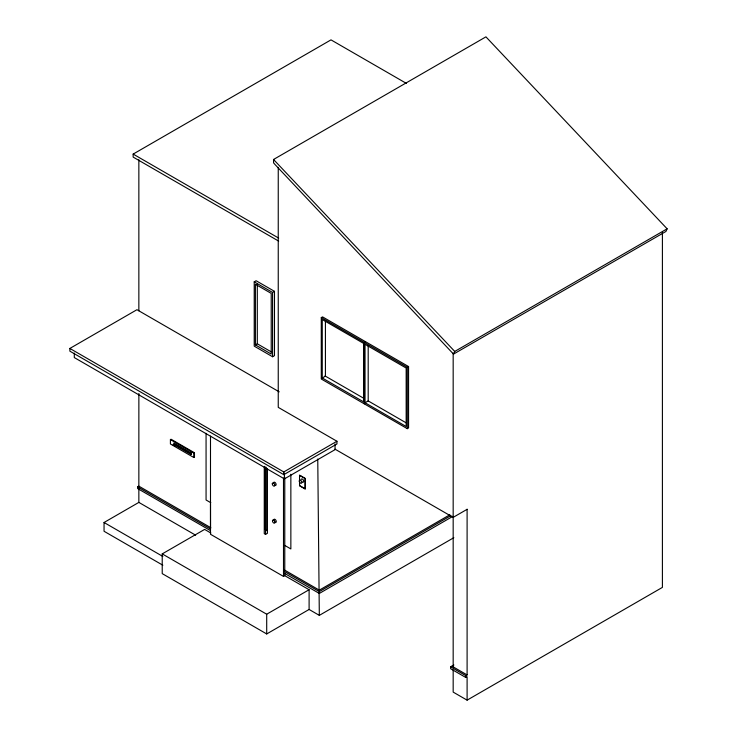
<?xml version="1.0" encoding="UTF-8"?>
<svg xmlns="http://www.w3.org/2000/svg" width="737" height="737" viewBox="0 0 737 737"><rect width="100%" height="100%" fill="white"/><g stroke="black" fill="none" stroke-linecap="round" stroke-linejoin="round"><path stroke-width="1.11" d="M210.782 527.692L138.878 486.18L137.616 486.908L137.589 488.52L210.496 530.612L210.496 534.27L283.505 576.417L284.777 575.689L309.107 589.729L309.107 609.462L266.702 633.949L162.223 573.626L162.223 553.892L204.628 529.415L210.874 533.017M210.496 530.612L210.496 436.138M453.513 354.101L454.738 351.438L667.132 228.811L485.932 36.85L273.538 159.478L273.574 162.868L275.325 164.848L453.513 354.101L665.907 231.473L667.132 228.811M278.678 241.11L133.157 157.092L133.157 154.088L330.996 39.872L406.363 83.382M278.245 167.354L278.245 407.358L336.947 441.251L336.947 443.969L283.791 474.665L69.868 351.162L69.868 348.444L136.953 309.706L279.231 391.854M254.219 281.838L256.117 280.742L274.477 291.336L274.477 355.649L272.57 356.745L254.219 346.141L254.219 281.838L272.57 292.432L274.477 291.336M255.398 344.907L271.225 354.046L271.225 293.39L255.398 284.252L255.398 344.907L257.305 343.81L271.142 351.807M321.277 317.61L322.548 316.882L408.565 366.547L408.565 427.93L407.303 428.667L321.277 379.002L321.277 317.61L407.303 367.275L408.565 366.547M170.413 439.602L171.048 439.234L194.467 452.758L194.467 457.143L193.831 457.511L170.413 443.987L170.413 439.602L193.831 453.126L194.467 452.758M173.812 444.494L174.448 444.125L191.537 453.992L190.901 454.351L173.812 444.494L173.812 443.029L190.901 452.896L191.537 452.527M365.552 341.71L364.29 342.438L364.29 403.83M322.253 377.989L363.617 401.868L363.617 343.405L322.253 319.526L322.253 377.989L325.422 376.165L325.422 321.139M162.84 565.215L104.046 531.266L104.046 522.496L138.851 502.404L195.655 535.2M365.027 402.752L406.17 426.511L406.17 368.039L365.027 344.29L365.027 402.752L368.196 400.928L406.4 422.983M69.868 348.444L283.791 471.947L336.947 441.251M74.299 353.051L74.299 357.574L284.418 478.893L335.049 449.653L335.049 443.923M266.158 530.465L267.43 529.728M264.261 466.963L264.261 533.662L265.532 534.399L267.43 533.302L267.43 468.861M449.856 514.776L319.324 590.144L284.777 570.198L283.505 570.926L319.324 591.599L450.851 515.66M162.223 553.892L266.702 614.216L309.107 589.729M283.505 572.76L319.324 593.442L452.933 516.296M467.101 509.331L453.172 517.365L335.049 449.174M309.107 609.462L319.324 615.367L453.845 537.697M453.172 669.841L453.172 692.107L467.101 700.15L467.101 676.759L465.83 677.496L450.639 668.726L450.639 666.893L453.9 665.014M450.639 666.893L465.83 675.654L467.101 674.926L467.101 509.212M467.101 700.15L662.406 587.389L662.406 232.348M133.157 154.088L278.678 238.106M325.008 375.925L363.829 398.339M299.637 475.383L305.1 478.534L305.1 488.742L299.637 485.591M173.002 444.752L174.945 445.876M210.819 502.726L206.065 499.99L206.065 433.319M284.777 545.426L290.857 548.936L290.857 474.232M451.91 666.156L467.101 674.926M137.616 486.908L210.524 529L210.496 504.007M104.046 522.496L162.84 556.444M273.538 159.478L454.738 351.438M317.758 459.013L319.066 589.996M319.093 592.963L319.324 615.367M465.83 675.654L465.83 677.496M453.172 353.143L453.172 666.893M407.303 367.275L407.303 428.667M368.196 345.902L368.196 400.928M319.324 591.599L319.324 593.442M284.777 477.613L284.777 570.198M284.777 572.944L284.777 575.689M284.418 473.237L284.418 478.893M283.791 471.947L283.791 474.665M283.505 478.055L283.505 576.417M272.57 292.432L272.57 356.745M266.702 614.216L266.702 633.949M266.158 467.295L266.158 530.668M265.532 467.7L265.532 534.399M264.896 466.337L264.896 529.498M257.305 284.298L257.305 343.81M193.831 453.126L193.831 457.511M190.901 452.896L190.901 454.351M138.851 159.745L138.851 310.802M138.869 393.521L138.851 486.641M138.851 487.783L138.851 502.404M301.221 479.446A1.787 1.032 60 0 1 302.695 479.29A1.787 1.032 60 0 1 303.69 481.473A1.787 1.032 60 0 1 302.391 482.007M273.574 483.067A1.787 1.032 60 0 1 274.837 482.339A1.787 1.032 60 0 1 276.108 484.531A1.787 1.032 60 0 1 274.837 485.259M273.749 520.101A1.787 1.032 60 0 1 275.122 519.438A1.787 1.032 60 0 1 276.255 521.805A1.787 1.032 60 0 1 274.68 522.054M305.247 478.442L299.544 475.153L299.544 485.794L305.247 489.082L305.247 478.442M272.303 483.794A1.787 1.032 60 0 0 274.21 486.162A1.787 1.032 60 0 0 274.21 483.629A1.787 1.032 60 0 0 272.303 483.794M272.478 520.829A1.787 1.032 60 0 0 274.376 523.196A1.787 1.032 60 0 0 274.376 520.663A1.787 1.032 60 0 0 272.478 520.829M299.305 481.289A1.787 1.032 60 0 0 301.396 483.232A1.787 1.032 60 0 0 300.908 480.487A1.787 1.032 60 0 0 299.305 481.289"/></g></svg>
